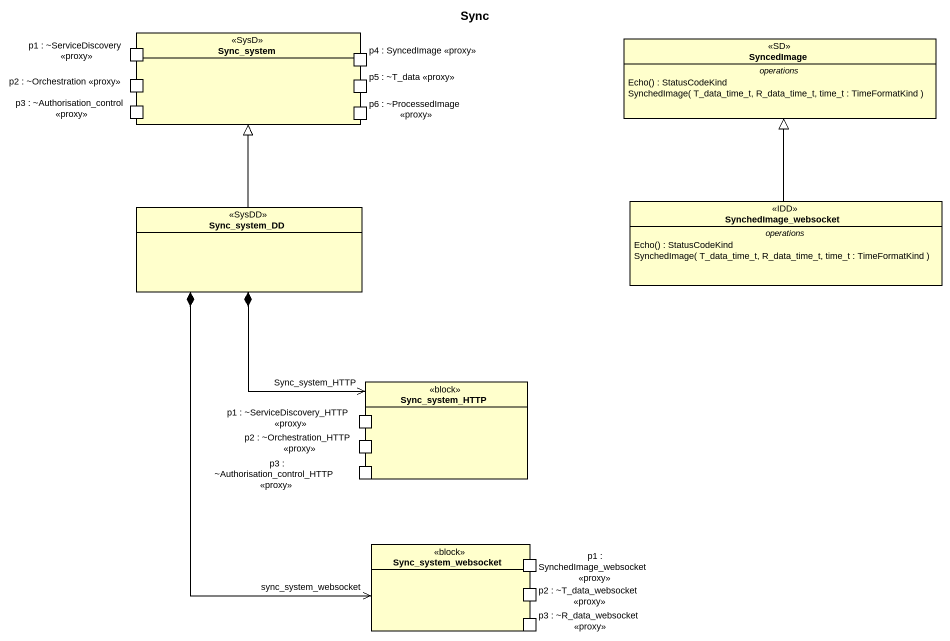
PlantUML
@startuml
title Sync
allowmixing
hide circle
hide empty members
rectangle Sync_system <<SysD>> {
  port "p1 : ~ServiceDiscovery <<proxy>>" as p1_ServiceDiscovery_proxy
  port "p4 : SyncedImage <<proxy>>" as p4_SyncedImage_proxy
  port "p2 : ~Orchestration <<proxy>>" as p2_Orchestration_proxy
  port "p5 : ~T_data <<proxy>>" as p5_T_data_proxy
  port "p3 : ~Authorisation_control <<proxy>>" as p3_Authorisation_control
  port "p6 : ~ProcessedImage <<proxy>>" as p6_ProcessedImage_proxy
}
class SyncedImage <<SD>> {
  -- operations --
  Echo() : StatusCodeKind
  SynchedImage( T_data_time_t, R_data_time_t, time_t : TimeFormatKind )
}
class Sync_system_DD <<SysDD>>
class SynchedImage_websocket <<IDD>> {
  -- operations --
  Echo() : StatusCodeKind
  SynchedImage( T_data_time_t, R_data_time_t, time_t : TimeFormatKind )
}
rectangle Sync_system_HTTP <<block>> {
  port "p1 : ~ServiceDiscovery_HTTP <<proxy>>" as p1_ServiceDiscovery_HTTP
  port "p2 : ~Orchestration_HTTP <<proxy>>" as p2_Orchestration_HTTP_proxy
  port "p3 : ~Authorisation_control_HTTP <<proxy>>" as p3_Authorisation_control_2
}
rectangle Sync_system_websocket <<block>> {
  port "p1 : SynchedImage_websocket <<proxy>>" as p1_SynchedImage_websocket
  port "p2 : ~T_data_websocket <<proxy>>" as p2_T_data_websocket_proxy
  port "p3 : ~R_data_websocket <<proxy>>" as p3_R_data_websocket_proxy
}
Sync_system_DD -up-|> Sync_system
Sync_system_DD *--> "Sync_system_HTTP" Sync_system_HTTP
Sync_system_DD *--> "sync_system_websocket" Sync_system_websocket
SynchedImage_websocket -up-|> SyncedImage
@enduml
